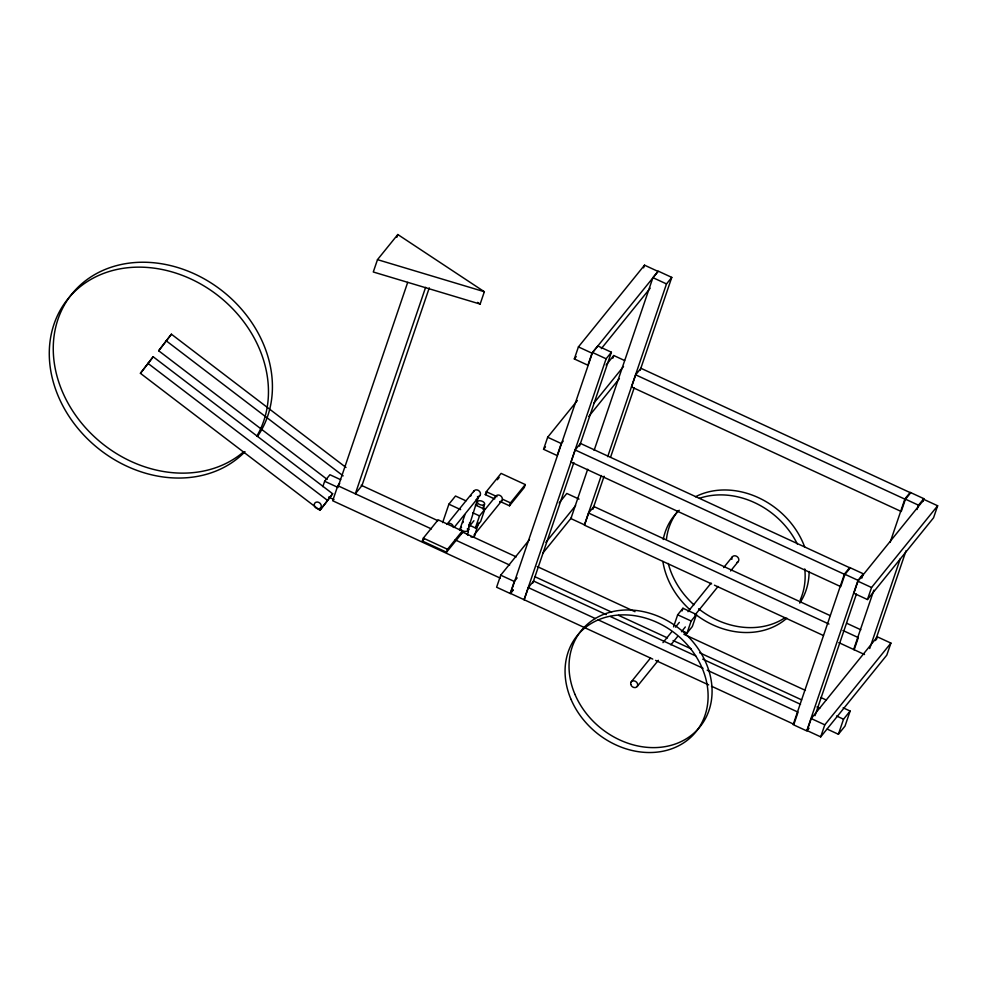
<?xml version="1.0" encoding="UTF-8"?>
<svg xmlns="http://www.w3.org/2000/svg" width="987" height="987" viewBox="0 0 987 987"><rect width="100%" height="100%" fill="white"/><g stroke="black" fill="none" stroke-linecap="round" stroke-linejoin="round"><path stroke-width="1.48" d="M467.715 530.512L477.794 498.583M474.451 536.126L478.572 523.073M483.161 508.552L484.531 504.197A3.763 1.999 17.5 0 0 479.99 500.717A3.763 1.999 17.5 0 0 478.485 503.863A3.763 1.999 17.5 0 0 484.531 504.197M377.49 259.643L373.283 271.993L480.138 304.082L484.346 291.733L397.81 234.524L377.49 259.643L484.346 291.733M396.873 237.262L397.81 234.524M322.823 486.628L324.637 481.274L329.929 474.735L340.712 479.719M339.688 483.359L337.801 485.703L332.681 500.754L500.323 578.16M338.393 485.925L407.693 282.381M425.631 287.303L355.345 493.759L361.958 485.579L429.271 287.859M462.817 532.153L446.531 552.202L422.35 541.036L423.337 538.125L438.142 519.816L462.323 530.981L461.336 533.893M442.632 522.592L448.888 504.184L455.5 496.017L465.938 500.828M446.531 552.202L447.518 549.29L462.323 530.981M459.572 530.414L464.877 514.844M494.709 498.966L485.296 494.623L486.295 491.711L501.1 473.402L525.281 484.568L524.294 487.479L509.489 505.788L500.076 501.445M468.665 524.825L475.401 527.946L479.509 515.893L484.79 509.354L475.352 504.999M484.79 509.354L480.694 521.407L475.401 527.946M509.489 505.788L510.476 502.876L525.281 484.568M529.451 539.642L500.717 575.187L496.609 587.228L510.193 593.495L513.067 589.942M563.158 441.152L561.245 443.521L557.149 455.562L543.566 449.295L547.662 437.253L577.358 400.525M574.323 358.947L578.419 346.906L644.523 265.17L658.095 271.437L592.003 353.173L587.907 365.215L574.323 358.947L576.235 356.578M510.193 593.495L514.289 581.454L517.163 577.901M652.752 659.094L510.513 593.434L592.533 352.495L597.826 345.956L611.397 352.236L579.542 446.124M524.097 599.701L606.117 358.774L611.397 352.236M524.183 599.726L528.316 587.598L533.597 581.059L606.277 614.617M575.174 449.973L571.041 462.101L840.751 586.636L844.884 574.508L850.177 567.969L580.455 443.434L575.174 449.973L844.884 574.508M532.844 582.996L573.854 462.533M612.853 358.195L613.766 355.517L624.623 360.526M643.61 267.847L644.523 265.17M587.697 469.232L570.893 518.582L584.477 524.85L601.28 475.512M594.125 450.368L652.913 277.655L658.206 271.117L671.777 277.384L640.156 370.273M607.696 456.636L666.496 283.923L671.777 277.384M830.067 615.567L593.878 506.516L588.597 513.055L584.464 525.183L711.639 583.909M635.653 374.826L631.52 386.953L901.242 511.5L905.375 499.373L910.656 492.834L640.945 368.287L635.653 374.826L905.375 499.373M593.224 508.157L604.093 476.227M610.521 457.351L634.234 387.694M592.965 509.218L593.878 506.516M673.566 626.844L677.662 614.79L682.955 608.251L696.44 614.482L692.343 626.523L687.051 633.062L681.659 630.582M682.042 610.928L682.955 608.251M687.051 633.062L691.147 621.02L696.44 614.482M844.44 574.064L793.178 724.643L806.749 730.911L858.011 580.331L863.304 573.792L849.721 567.525L844.44 574.064L858.011 580.331M807.119 730.602L811.228 718.561L877.32 636.825L890.903 643.092L886.795 655.134L820.703 736.87L807.119 730.602L809.044 728.233M857.974 581.232L853.878 593.273L867.45 599.541L933.554 517.805L937.65 505.763L924.066 499.496L857.974 581.232L871.558 587.499L937.65 505.763M815.003 715.686L856.408 594.063M861.824 578.135L862.811 575.236M820.703 736.87L824.799 724.828L890.903 643.092M867.45 599.541L871.558 587.499M853.656 649.495L873.865 590.127M890.138 542.356L904.919 498.916L910.211 492.377L923.795 498.645L922.808 501.544M854.187 649.73L858.308 637.602L842.935 630.496M827.217 729.109L838.395 734.266L843.527 719.215L850.128 711.035L843.145 707.815M869.707 648.521L900.267 558.753M917.022 509.526L918.502 505.184L923.795 498.645M850.128 711.035L845.008 726.099L838.395 734.266M875.481 640.538L906.041 550.771M876.407 639.502L877.32 636.825M140.425 373.32L153.17 356.763L332.644 493.747L325.192 503.777L319.899 510.316L140.425 373.32L153.17 356.763M327.153 479.374L158.673 350.767L171.405 334.198L346.005 467.468M171.405 334.198L158.673 350.767M319.899 510.316L332.644 493.747M422.35 541.036L424.2 538.742M473.994 490.934L446.889 524.442A3.763 3.121 39 0 1 450.911 523.715A3.763 3.121 39 0 1 453.403 527.453M454.81 526.614L479.966 495.499M601.317 348.633L650.162 288.216M485.296 494.623L487.146 492.328M497.325 479.744L499.175 477.461M469.281 526.453L473.908 520.729M485.222 509.304L495.869 496.14M606.104 364.993L613.766 355.517M474.747 534.214L501.852 500.705M543.566 449.295L545.478 446.926M593.816 403.239L623.513 366.522M588.758 416.477L619.404 378.564M559.148 502.926L566.809 493.451L579.024 499.089M545.897 542.356L575.594 505.64M542.764 553.226L571.498 517.682M510.513 593.434L513.154 590.164M631.187 681.931L650.445 658.119M662.968 642.636L671.641 631.914M675.49 627.152L679.34 622.39M688.013 611.669L711.121 583.083M723.644 567.599L732.317 556.878M637.17 686.508L658.354 660.303M670.876 644.819L677.625 636.479M681.474 631.717L685.323 626.955M694.959 615.037L718.067 586.463M730.59 570.979L738.301 561.443M652.913 277.655L666.496 283.923M592.533 352.495L606.117 358.774M578.419 346.906L592.003 353.173M904.919 498.916L918.502 505.184M547.662 437.253L561.245 443.521M846.834 623.315L860.812 629.768M588.597 513.055L828.969 624.043M714.44 585.192L823.442 635.529M838.814 642.623L864.526 654.517M486.295 491.711L497.041 496.671M502.408 499.163L510.476 502.876M472.761 512.784L479.509 515.893M448.888 504.184L460.633 509.613M677.662 614.79L691.147 621.02M361.18 485.259L438.006 520.741M461.756 531.709L516.25 556.865M537.199 566.538L634.986 611.693M683.892 634.271L805.429 690.394M820.802 697.488L826.378 700.067M337.801 485.703L431.405 528.921M455.155 539.877L509.637 565.045M534.781 576.655L611.619 612.125M618.602 615.357L667.496 637.935M673.085 640.514L691.245 648.903M699.635 652.765L801.617 699.857M816.977 706.951L819.778 708.247M836.544 715.982L843.527 719.215M324.637 481.274L338.134 487.504M610.459 616.554L695.712 655.911M702.707 659.143L800.531 704.311M423.337 538.125L447.518 549.29M528.316 587.598L595.395 618.578M598.196 619.861L703.003 668.261M707.198 670.198L798.039 712.145L793.906 724.273L711.454 686.199M500.717 575.187L514.289 581.454M811.228 718.561L824.799 724.828M328.634 497.053L334.025 499.545M655.553 660.389L708.654 684.904M477.597 302.392L480.138 304.082M166.124 340.737L343.155 475.87M147.877 363.302L327.351 500.286M244.998 451.701A117.046 97.084 39 0 1 60.047 400.216A117.046 97.084 39 0 1 159.968 269.081A117.046 97.084 39 0 1 256.743 436.291M243.468 451.947A117.046 97.084 39 0 1 60.861 387.903A117.046 97.084 39 0 1 171.257 265.75A117.046 97.084 39 0 1 257.484 436.439M784.764 617.887A76.406 63.378 39 0 1 698.611 608.782M693.947 604.834A76.406 63.378 39 0 1 668.261 563.466M666.496 538.828A76.406 63.378 39 0 1 678.094 510.859M695.465 496.757A76.406 63.378 39 0 1 804.763 547.23M809.118 571.498A76.406 63.378 39 0 1 799.766 603.094M786.861 618.17A76.406 63.378 39 0 1 694.651 613.692M689.975 609.744A76.406 63.378 39 0 1 662.882 561.455M663.215 539.482A76.406 63.378 39 0 1 679.241 510.267M699.45 498.299A76.406 63.378 39 0 1 797.36 544.071M804.75 568.931A76.406 63.378 39 0 1 800.198 600.047M474.414 535.053A3.763 1.999 17.5 0 1 470.996 536.94M467.801 535.238A3.763 1.999 17.5 0 1 468.294 532.844M473.612 491.662A3.763 3.121 39 0 1 479.559 491.39A3.763 3.121 39 0 1 477.782 496.609M495.338 497.695A3.763 3.121 39 0 1 498.669 495.055A3.763 3.121 39 0 1 502.346 498.558A3.763 3.121 39 0 1 499.656 501.803M468.332 532.092A3.763 3.121 39 0 1 469.356 529.081M475.129 533.486A3.763 3.121 39 0 1 474.167 534.781M467.295 528.859A3.763 1.999 17.5 0 1 466.333 531.376A3.763 1.999 17.5 0 1 461.447 529.994A3.763 1.999 17.5 0 1 461.558 527.231M477.375 496.93A3.763 1.999 17.5 0 1 476.153 499.496M470.737 496.042A3.763 1.999 17.5 0 1 471.083 495.61M731.873 559.321A3.763 3.121 39 0 1 734.217 555.804A3.763 3.121 39 0 1 738.547 558.42A3.763 3.121 39 0 1 736.968 562.393M462.915 522.616A3.763 3.121 39 0 1 463.298 521.889M469.405 523.135A3.763 3.121 39 0 1 468.702 527.021M476.795 505.443A3.763 3.121 39 0 1 477.177 504.715M483.285 505.973A3.763 3.121 39 0 1 483.161 509.292M574.977 694.416A76.406 63.378 39 0 0 698.093 729.023A76.406 63.378 39 0 0 648.595 612.927A76.406 63.378 39 0 0 574.977 694.416M571.004 699.327A76.406 63.378 39 0 0 694.132 733.921A76.406 63.378 39 0 0 644.622 617.837A76.406 63.378 39 0 0 571.004 699.327M630.742 684.373A3.763 3.121 39 0 0 636.59 687.075A3.763 3.121 39 0 0 635.209 681.203A3.763 3.121 39 0 0 630.742 684.373M314.335 505.578A3.763 3.121 39 0 0 320.183 508.268A3.763 3.121 39 0 0 318.801 502.408A3.763 3.121 39 0 0 314.335 505.578"/></g></svg>
